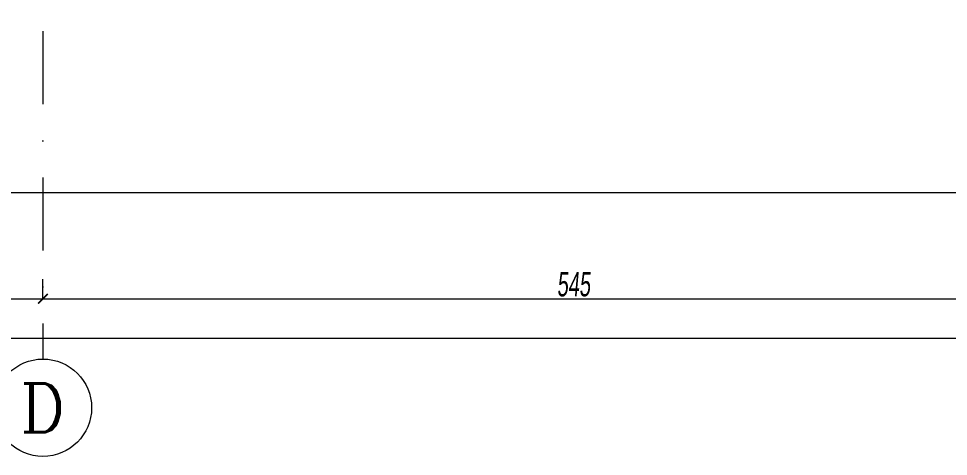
# Model space of a CAD drawing. Header units: millimetres. Extents: x -2145 to 33996, y -835 to 2363.
# Drawn here: x 12862 to 13339.5, y -375.4 to -150.5 of the extents above; entities that cross this region are included whole.
import ezdxf
from ezdxf.enums import TextEntityAlignment as Align

# ---------------------------------------------------------------- set-up
doc = ezdxf.new("R2010")
doc.units = ezdxf.units.MM
doc.linetypes.add('DASHDOT', pattern=[1, 0.5, -0.25, 0, -0.25])
for name, color, linetype, lineweight in [('NET_AKS', 251, 'DASHDOT', 9), ('NET_AKS_YAZI', 31, 'DASHDOT', 9), ('NET_ÖLÇÜ DIŞ', 235, 'Continuous', 9), ('NET_ÖLÇÜ_AKS', 31, 'Continuous', 15)]:
    doc.layers.add(name, color=color, linetype=linetype, lineweight=lineweight)
doc.styles.add('BODRUM', font='swisscl.ttf', dxfattribs={"width": 0.8, "oblique": 5})
doc.styles.add('TAks_2', font='ROMANC', dxfattribs={"height": 5})
doc.dimstyles.new('olcu-50', dxfattribs={"dimscale": 0, "dimtxt": 12.5, "dimasz": 5, "dimexe": 10, "dimexo": 10, "dimgap": 1, "dimtad": 1, "dimdec": 1, "dimzin": 12, "dimtxsty": 'BODRUM', "dimblk": 'ARCHTICK', "dimcen": 8, "dimdle": 5, "dimclrd": 256, "dimclre": 256, "dimclrt": 256, "dimadec": 0, "dimazin": 2, "dimtfac": 1, "dimtdec": 1, "dimtix": 1, "dimtmove": 0, "dimatfit": 3, "dimldrblk": 'ARCHTICK', "dimfxl": 15, "dimfxlon": 1, "dimlwd": -1, "dimlwe": -1, "dimarcsym": 0})

# ---------------------------------------------------------------- blocks, each defined once
blk = doc.blocks.new('_ArchTick')
at = {"color": 0, "linetype": 'ByBlock', "const_width": 0.15}
blk.add_lwpolyline([(-0.5, -0.5), (0.5, 0.5)], dxfattribs=at)
blk = doc.blocks.new('*D1578')
at = {"layer": 'Defpoints', "color": 0, "transparency": 16777216}
for p in [(-35, -1133.99), (285, -1133.99), (285, -1133.99)]:
    blk.add_point(p, dxfattribs=at)
at = {"layer": 'NET_ÖLÇÜ_AKS', "transparency": 16777216}
for p, q in [((-35, -1133.99), (-35, -1123.99)), ((285, -1133.99), (285, -1123.99)), ((-40, -1133.99), (290, -1133.99))]:
    blk.add_line(p, q, dxfattribs=at)
at = {"layer": 'NET_ÖLÇÜ_AKS', "transparency": 16777216, "xscale": 5, "yscale": 5, "zscale": 5, "rotation": 180}
blk.add_blockref('_ArchTick', (-35, -1133.99), dxfattribs=at)
at = {"layer": 'NET_ÖLÇÜ_AKS', "transparency": 16777216, "xscale": 5, "yscale": 5, "zscale": 5}
blk.add_blockref('_ArchTick', (285, -1133.99), dxfattribs=at)
at = {"layer": 'NET_ÖLÇÜ_AKS', "transparency": 16777216, "insert": (125, -1126.58), "char_height": 12.5, "attachment_point": 5, "style": 'BODRUM'}
blk.add_mtext('320', dxfattribs=at)
blk = doc.blocks.new('*D1579')
at = {"layer": 'Defpoints', "color": 0, "transparency": 16777216}
for p in [(285, -1133.99), (830, -1133.99), (830, -1133.99)]:
    blk.add_point(p, dxfattribs=at)
at = {"layer": 'NET_ÖLÇÜ_AKS', "transparency": 16777216}
for p, q in [((285, -1133.99), (285, -1123.99)), ((830, -1133.99), (830, -1123.99)), ((280, -1133.99), (835, -1133.99))]:
    blk.add_line(p, q, dxfattribs=at)
at = {"layer": 'NET_ÖLÇÜ_AKS', "transparency": 16777216, "xscale": 5, "yscale": 5, "zscale": 5, "rotation": 180}
blk.add_blockref('_ArchTick', (285, -1133.99), dxfattribs=at)
at = {"layer": 'NET_ÖLÇÜ_AKS', "transparency": 16777216, "xscale": 5, "yscale": 5, "zscale": 5}
blk.add_blockref('_ArchTick', (830, -1133.99), dxfattribs=at)
at = {"layer": 'NET_ÖLÇÜ_AKS', "transparency": 16777216, "insert": (557.5, -1126.61), "char_height": 12.5, "attachment_point": 5, "style": 'BODRUM'}
blk.add_mtext('545', dxfattribs=at)
blk = doc.blocks.new('*D1580')
at = {"layer": 'Defpoints', "color": 0, "transparency": 16777216}
for p in [(-830, -1133.99), (830, -1133.99), (830, -1154.27)]:
    blk.add_point(p, dxfattribs=at)
at = {"layer": 'NET_ÖLÇÜ_AKS', "transparency": 16777216}
for p, q in [((-830, -1143.99), (-830, -1164.27)), ((830, -1143.99), (830, -1164.27)), ((-835, -1154.27), (835, -1154.27))]:
    blk.add_line(p, q, dxfattribs=at)
at = {"layer": 'NET_ÖLÇÜ_AKS', "transparency": 16777216, "xscale": 5, "yscale": 5, "zscale": 5, "rotation": 180}
blk.add_blockref('_ArchTick', (-830, -1154.27), dxfattribs=at)
at = {"layer": 'NET_ÖLÇÜ_AKS', "transparency": 16777216, "xscale": 5, "yscale": 5, "zscale": 5}
blk.add_blockref('_ArchTick', (830, -1154.27), dxfattribs=at)
at = {"layer": 'NET_ÖLÇÜ_AKS', "transparency": 16777216, "insert": (0, -1146.87), "char_height": 12.5, "attachment_point": 5, "style": 'BODRUM'}
blk.add_mtext('1660', dxfattribs=at)
blk = doc.blocks.new('A$C5ec6af74')
at = {"layer": 'NET_AKS', "ltscale": 75}
blk.add_line((250, 1185), (250, -185), dxfattribs=at)
at = {"layer": 'NET_AKS', "linetype": 'Continuous', "ltscale": 100}
blk.add_circle((250, -210), 25, dxfattribs=at)
at = {"layer": 'NET_AKS_YAZI', "linetype": 'Continuous', "style": 'TAks_2'}
blk.add_text('D', height=25, dxfattribs=at).set_placement((250, -210), align=Align.MIDDLE_CENTER)
blk = doc.blocks.new('*D1182')
at = {"layer": 'Defpoints', "color": 0, "transparency": 16777216}
for p in [(11609.48, -140.39), (13569.48, -140.39), (13569.48, -239.89)]:
    blk.add_point(p, dxfattribs=at)
at = {"layer": 'NET_ÖLÇÜ DIŞ', "transparency": 16777216}
for p, q in [((11609.48, -224.89), (11609.48, -249.89)), ((13569.48, -224.89), (13569.48, -249.89)), ((11604.48, -239.89), (13574.48, -239.89))]:
    blk.add_line(p, q, dxfattribs=at)
at = {"layer": 'NET_ÖLÇÜ DIŞ', "transparency": 16777216, "xscale": 5, "yscale": 5, "zscale": 5, "rotation": 180}
blk.add_blockref('_ArchTick', (11609.48, -239.89), dxfattribs=at)
at = {"layer": 'NET_ÖLÇÜ DIŞ', "transparency": 16777216, "xscale": 5, "yscale": 5, "zscale": 5}
blk.add_blockref('_ArchTick', (13569.48, -239.89), dxfattribs=at)
at = {"layer": 'NET_ÖLÇÜ DIŞ', "transparency": 16777216, "insert": (12589.48, -232.48), "char_height": 12.5, "attachment_point": 5, "style": 'BODRUM'}
blk.add_mtext('1960', dxfattribs=at)
blk = doc.blocks.new('A$C3a4dd877')
at = {"layer": 'NET_ÖLÇÜ_AKS'}
for base, p1, p2, picture, middle in [((285, -1133.99), (-35, -1133.99), (285, -1133.99), '*D1578', (125, -1126.58)), ((830, -1133.99), (285, -1133.99), (830, -1133.99), '*D1579', (557.5, -1126.61))]:
    dim = blk.add_linear_dim(base=base, p1=p1, p2=p2, angle=180, dimstyle='olcu-50', override={"dimscale": 1, "dimtmove": 1}, dxfattribs=at)
    dim.commit()
    dim.dimension.update_dxf_attribs({"geometry": picture, "text_midpoint": middle})
dim = blk.add_aligned_dim(p1=(-830, -1133.99), p2=(830, -1133.99), distance=-20.28, dimstyle='olcu-50', override={"dimscale": 1}, dxfattribs=at)
dim.commit()
dim.dimension.update_dxf_attribs({"geometry": '*D1580', "text_midpoint": (0, -1146.87)})

msp = doc.modelspace()

# ---------------------------------------------------------------- block references
at = {"layer": 'NET_AKS'}
msp.add_blockref('A$C5ec6af74', (12624.48, -140.39), dxfattribs=at)
at = {"layer": 'NET_ÖLÇÜ_AKS'}
msp.add_blockref('A$C3a4dd877', (12589.48, 839.61), dxfattribs=at)

# ---------------------------------------------------------------- dimensions: what is measured, and where the dimension line sits
at = {"layer": 'NET_ÖLÇÜ DIŞ'}
dim = msp.add_aligned_dim(p1=(11609.48, -140.39), p2=(13569.48, -140.39), distance=-99.5, dimstyle='olcu-50', override={"dimscale": 1}, dxfattribs=at)
dim.commit()
dim.dimension.update_dxf_attribs({"geometry": '*D1182', "text_midpoint": (12589.48, -232.48)})

doc.saveas('drawing.dxf')
